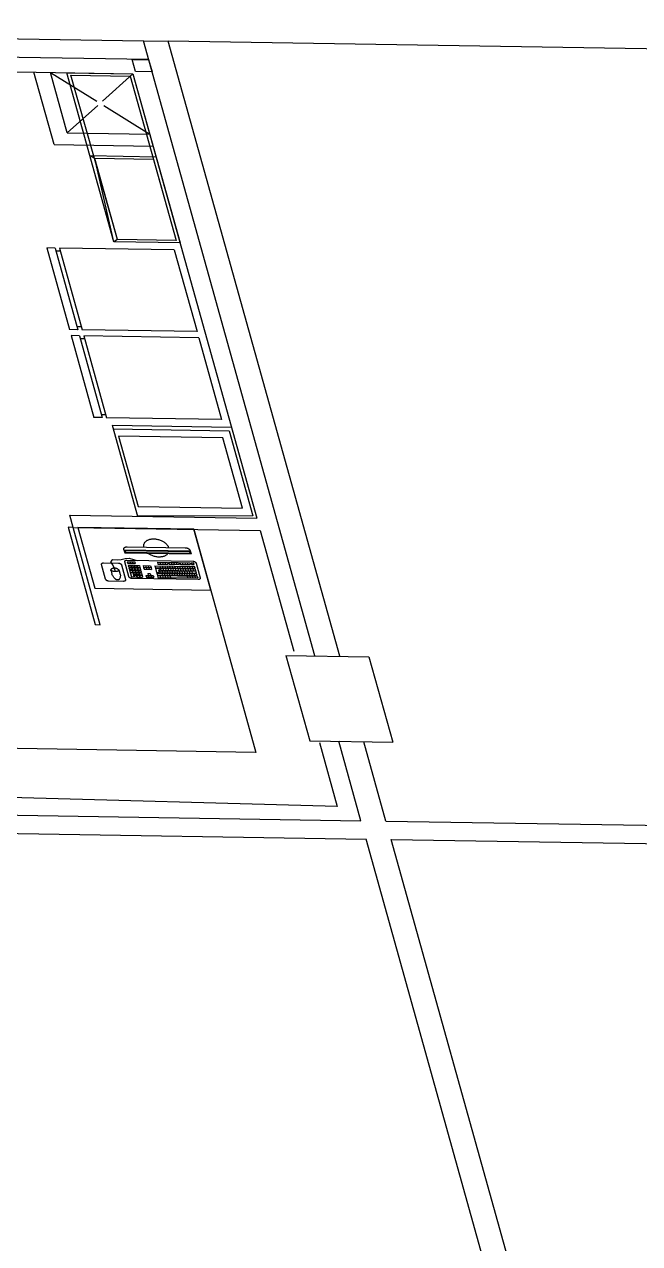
# Model space of a CAD drawing. Extents: x -68 to 264, y 51 to 115.
# Drawn here: x 221.67 to 225.94, y 69.08 to 77.56 of the extents above; entities that cross this region are included whole.
import ezdxf

# ---------------------------------------------------------------- set-up
doc = ezdxf.new("R2010")
doc.units = 0
doc.layers.get('0').update_dxf_attribs({"linetype": 'CONTINUOUS'})

msp = doc.modelspace()

# ---------------------------------------------------------------- linework, layer by layer
for p, q in [((215.414, 77.5614), (222.4939, 77.4469)), ((223.6869, 73.1666), (222.4939, 77.4469)), ((222.4939, 77.4469), (222.6659, 77.4441)), ((223.86, 73.1638), (222.6659, 77.4441)), ((227.8698, 77.36), (222.6659, 77.4441)), ((222.5304, 77.316), (219.2252, 77.3695)), ((222.4391, 77.234), (222.4157, 77.3179)), ((222.4157, 77.3179), (222.5304, 77.316)), ((222.5304, 77.316), (222.5538, 77.2322)), ((219.3905, 77.2666), (222.4208, 77.2176)), ((221.8724, 76.725), (221.7325, 77.2287)), ((221.9638, 76.8072), (221.8472, 77.2269)), ((221.8472, 77.2269), (222.1698, 77.0265)), ((222.2889, 76.0486), (221.9619, 77.225)), ((221.9619, 77.225), (222.4208, 77.2176)), ((222.2085, 77.0269), (222.4208, 77.2176)), ((222.4208, 77.2176), (222.7485, 76.0412)), ((222.4208, 77.2176), (223.2824, 74.1244)), ((222.5538, 77.2322), (222.4391, 77.234)), ((222.3129, 76.065), (221.9896, 77.2079)), ((221.9896, 77.2079), (222.4025, 77.2012)), ((222.4025, 77.2012), (222.7208, 76.0584)), ((221.9638, 76.8072), (222.1763, 76.998)), ((222.2186, 76.9961), (222.5377, 76.7979)), ((221.9638, 76.8072), (222.5377, 76.7979)), ((221.8724, 76.725), (222.5611, 76.7139)), ((222.5821, 76.6383), (222.1229, 76.6457)), ((222.1563, 76.6284), (222.1229, 76.6457)), ((222.3129, 76.065), (222.1563, 76.6284)), ((222.2889, 76.0486), (222.1563, 76.6284)), ((222.5639, 76.6218), (222.1563, 76.6284)), ((222.5821, 76.6383), (222.7485, 76.0412)), ((222.5639, 76.6218), (222.7208, 76.0584)), ((222.3129, 76.065), (222.2889, 76.0486)), ((222.7485, 76.0412), (222.2889, 76.0486)), ((222.7208, 76.0584), (222.3129, 76.065)), ((221.8218, 76.006), (221.9795, 75.4373)), ((221.881, 76.005), (221.8218, 76.006)), ((221.881, 76.005), (222.0387, 75.4364)), ((221.9166, 75.9829), (221.887, 75.9833)), ((221.9106, 76.0045), (222.0683, 75.4359)), ((222.7089, 75.9916), (221.9106, 76.0045)), ((222.7089, 75.9916), (222.8672, 75.4229)), ((222.0387, 75.4364), (221.9795, 75.4373)), ((222.0626, 75.4563), (222.033, 75.4568)), ((222.8672, 75.4229), (222.0683, 75.4359)), ((221.9911, 75.3952), (222.1491, 74.8256)), ((222.0504, 75.3942), (221.9911, 75.3952)), ((222.0504, 75.3942), (222.2083, 74.8246)), ((222.086, 75.372), (222.0564, 75.3725)), ((222.08, 75.3937), (222.238, 74.8241)), ((222.8789, 75.3808), (222.08, 75.3937)), ((222.8789, 75.3808), (223.0376, 74.8111)), ((222.2323, 74.8446), (222.2027, 74.8451)), ((222.2083, 74.8246), (222.1491, 74.8256)), ((223.0376, 74.8111), (222.238, 74.8241)), ((222.277, 74.7719), (222.4529, 74.1378)), ((222.277, 74.7719), (223.1057, 74.7584)), ((222.2841, 74.7466), (223.0898, 74.7335)), ((222.3211, 74.6955), (222.4572, 74.2052)), ((223.0463, 74.6837), (222.3211, 74.6955)), ((223.1829, 74.1934), (223.0463, 74.6837)), ((223.0898, 74.7335), (223.2546, 74.1417)), ((222.4572, 74.2052), (223.1829, 74.1934)), ((221.9819, 74.1455), (223.2824, 74.1244)), ((222.0053, 74.0609), (221.9819, 74.1455)), ((223.2546, 74.1417), (222.4529, 74.1378)), ((222.0053, 74.0609), (221.9707, 74.0614)), ((221.9707, 74.0614), (222.1582, 73.3837)), ((222.1928, 73.3832), (222.0053, 74.0609)), ((222.0053, 74.0609), (223.3059, 74.0397)), ((222.8451, 74.0472), (222.0386, 74.0603)), ((222.0386, 74.0603), (222.1558, 73.6369)), ((222.9627, 73.6238), (222.8451, 74.0472)), ((222.8451, 74.0472), (223.2767, 72.4941)), ((223.3059, 74.0397), (223.5398, 73.2002)), ((222.3576, 73.9092), (222.3577, 73.9105)), ((222.3577, 73.9079), (222.3576, 73.9092)), ((222.3577, 73.9105), (222.3578, 73.9118)), ((222.3579, 73.9066), (222.3577, 73.9079)), ((222.3578, 73.9118), (222.3581, 73.913)), ((222.3581, 73.913), (222.3585, 73.9142)), ((222.3585, 73.9142), (222.359, 73.9154)), ((222.359, 73.9154), (222.3596, 73.9165)), ((222.3596, 73.9165), (222.3603, 73.9176)), ((222.3603, 73.9176), (222.3611, 73.9186)), ((222.3611, 73.9186), (222.362, 73.9196)), ((222.362, 73.9196), (222.363, 73.9205)), ((222.363, 73.9205), (222.3641, 73.9214)), ((222.3641, 73.9214), (222.3653, 73.9222)), ((222.3653, 73.9222), (222.3666, 73.9229)), ((222.3666, 73.9229), (222.368, 73.9236)), ((222.368, 73.9236), (222.3694, 73.9241)), ((222.3694, 73.9241), (222.371, 73.9246)), ((222.371, 73.9246), (222.3725, 73.9251)), ((222.3725, 73.9251), (222.3742, 73.9254)), ((222.3742, 73.9254), (222.3759, 73.9257)), ((222.3759, 73.9257), (222.3776, 73.9258)), ((222.3776, 73.9258), (222.3794, 73.9259)), ((222.3794, 73.9259), (222.3812, 73.926)), ((222.3812, 73.926), (222.7845, 73.9194)), ((222.496, 73.932), (222.4962, 73.9359)), ((222.4962, 73.9281), (222.496, 73.932)), ((222.4962, 73.9359), (222.4968, 73.9397)), ((222.4967, 73.9241), (222.4962, 73.9281)), ((222.4968, 73.9397), (222.4977, 73.9435)), ((222.4977, 73.9435), (222.499, 73.9471)), ((222.499, 73.9471), (222.5006, 73.9506)), ((222.5006, 73.9506), (222.5026, 73.954)), ((222.5026, 73.954), (222.5048, 73.9572)), ((222.5048, 73.9572), (222.5074, 73.9603)), ((222.5074, 73.9603), (222.5104, 73.9632)), ((222.5104, 73.9632), (222.5136, 73.9659)), ((222.5136, 73.9659), (222.517, 73.9684)), ((222.517, 73.9684), (222.5208, 73.9707)), ((222.5208, 73.9707), (222.5248, 73.9728)), ((222.5248, 73.9728), (222.5291, 73.9747)), ((222.5291, 73.9747), (222.5336, 73.9763)), ((222.5336, 73.9763), (222.5382, 73.9777)), ((222.5382, 73.9777), (222.5431, 73.9789)), ((222.5431, 73.9789), (222.5481, 73.9798)), ((222.5481, 73.9798), (222.5533, 73.9805)), ((222.5533, 73.9805), (222.5586, 73.9809)), ((222.5544, 73.9806), (222.5599, 73.981)), ((222.5599, 73.981), (222.5655, 73.9811)), ((222.5655, 73.9811), (222.5711, 73.9809)), ((222.5711, 73.9809), (222.5769, 73.9805)), ((222.5769, 73.9805), (222.5826, 73.9797)), ((222.5826, 73.9797), (222.5884, 73.9788)), ((222.5884, 73.9788), (222.5941, 73.9775)), ((222.5941, 73.9775), (222.5998, 73.976)), ((222.5998, 73.976), (222.6055, 73.9743)), ((222.6055, 73.9743), (222.611, 73.9723)), ((222.611, 73.9723), (222.6165, 73.9701)), ((222.6165, 73.9701), (222.6217, 73.9676)), ((222.6217, 73.9676), (222.6269, 73.965)), ((222.6269, 73.965), (222.6318, 73.9621)), ((222.6318, 73.9621), (222.6366, 73.9591)), ((222.6366, 73.9591), (222.6411, 73.9558)), ((222.6411, 73.9558), (222.6454, 73.9524)), ((222.6454, 73.9524), (222.6494, 73.9489)), ((222.6494, 73.9489), (222.6531, 73.9452)), ((222.6531, 73.9452), (222.6566, 73.9414)), ((222.6566, 73.9414), (222.6597, 73.9375)), ((222.6597, 73.9375), (222.6626, 73.9336)), ((222.6626, 73.9336), (222.665, 73.9295)), ((222.665, 73.9295), (222.6672, 73.9254)), ((222.6672, 73.9254), (222.669, 73.9213)), ((222.7845, 73.9194), (222.7863, 73.9193)), ((222.7863, 73.9193), (222.7881, 73.9192)), ((222.7881, 73.9192), (222.79, 73.9189)), ((222.79, 73.9189), (222.7918, 73.9186)), ((222.7918, 73.9186), (222.7937, 73.9182)), ((222.7937, 73.9182), (222.7955, 73.9177)), ((222.7955, 73.9177), (222.7973, 73.9172)), ((222.7973, 73.9172), (222.7991, 73.9166)), ((222.7991, 73.9166), (222.8008, 73.9159)), ((222.8008, 73.9159), (222.8025, 73.9151)), ((222.8025, 73.9151), (222.8042, 73.9142)), ((222.8042, 73.9142), (222.8058, 73.9133)), ((222.8058, 73.9133), (222.8073, 73.9124)), ((222.8073, 73.9124), (222.8088, 73.9114)), ((222.8088, 73.9114), (222.8102, 73.9103)), ((222.8102, 73.9103), (222.8115, 73.9092)), ((222.8115, 73.9092), (222.8128, 73.908)), ((222.8128, 73.908), (222.8139, 73.9068)), ((222.2685, 73.8209), (222.2804, 73.8368)), ((222.2804, 73.8368), (222.311, 73.8346)), ((222.311, 73.8346), (222.3401, 73.838)), ((222.3401, 73.838), (222.3666, 73.8448)), ((222.3582, 73.9053), (222.3579, 73.9066)), ((222.3582, 73.9053), (222.3641, 73.8841)), ((222.3582, 73.9053), (222.8192, 73.8978)), ((222.3641, 73.8841), (222.825, 73.8766)), ((222.3643, 73.8233), (222.3644, 73.8241)), ((222.3643, 73.8225), (222.3643, 73.8233)), ((222.3644, 73.8241), (222.3646, 73.8248)), ((222.3646, 73.8248), (222.3649, 73.8256)), ((222.3649, 73.8256), (222.3652, 73.8263)), ((222.3651, 73.9009), (222.3687, 73.8882)), ((222.3651, 73.9009), (222.8146, 73.8936)), ((222.3652, 73.8263), (222.3656, 73.827)), ((222.3656, 73.827), (222.3661, 73.8277)), ((222.3661, 73.8277), (222.3666, 73.8283)), ((222.3666, 73.8448), (222.3942, 73.8454)), ((222.3666, 73.8283), (222.3672, 73.8289)), ((222.3672, 73.8289), (222.3679, 73.8295)), ((222.3679, 73.8295), (222.3686, 73.83)), ((222.3686, 73.83), (222.3694, 73.8304)), ((222.3687, 73.8882), (222.8181, 73.8809)), ((222.3694, 73.8304), (222.3702, 73.8309)), ((222.3702, 73.8309), (222.3711, 73.8312)), ((222.3711, 73.8312), (222.3721, 73.8316)), ((222.3721, 73.8316), (222.373, 73.8318)), ((222.373, 73.8318), (222.374, 73.8321)), ((222.374, 73.8321), (222.3751, 73.8322)), ((222.3751, 73.8322), (222.3762, 73.8324)), ((222.3762, 73.8324), (222.3773, 73.8324)), ((222.3773, 73.8324), (222.3784, 73.8324)), ((222.3784, 73.8324), (222.8394, 73.8249)), ((222.3942, 73.8454), (222.4242, 73.8371)), ((222.4242, 73.8371), (222.4535, 73.8312)), ((222.5289, 73.8782), (222.5245, 73.8815)), ((222.5335, 73.875), (222.5289, 73.8782)), ((222.5383, 73.872), (222.5335, 73.875)), ((222.5433, 73.8692), (222.5383, 73.872)), ((222.5484, 73.8666), (222.5433, 73.8692)), ((222.5538, 73.8643), (222.5484, 73.8666)), ((222.5592, 73.8621), (222.5538, 73.8643)), ((222.5648, 73.8602), (222.5592, 73.8621)), ((222.5704, 73.8586), (222.5648, 73.8602)), ((222.5761, 73.8572), (222.5704, 73.8586)), ((222.5819, 73.856), (222.5761, 73.8572)), ((222.5876, 73.8551), (222.5819, 73.856)), ((222.5933, 73.8545), (222.5876, 73.8551)), ((222.599, 73.8541), (222.5933, 73.8545)), ((222.6047, 73.854), (222.599, 73.8541)), ((222.6102, 73.8542), (222.6047, 73.854)), ((222.6156, 73.8547), (222.6102, 73.8542)), ((222.6209, 73.8554), (222.6156, 73.8547)), ((222.6261, 73.8564), (222.6209, 73.8554)), ((222.631, 73.8576), (222.6261, 73.8564)), ((222.6358, 73.8591), (222.631, 73.8576)), ((222.6404, 73.8608), (222.6358, 73.8591)), ((222.6447, 73.8628), (222.6404, 73.8608)), ((222.6487, 73.865), (222.6447, 73.8628)), ((222.6525, 73.8675), (222.6487, 73.865)), ((222.656, 73.8701), (222.6525, 73.8675)), ((222.6592, 73.8729), (222.656, 73.8701)), ((222.662, 73.876), (222.6592, 73.8729)), ((222.6646, 73.8792), (222.662, 73.876)), ((222.8139, 73.9068), (222.815, 73.9056)), ((222.8146, 73.8936), (222.8181, 73.8809)), ((222.815, 73.9056), (222.8159, 73.9043)), ((222.8159, 73.9043), (222.8168, 73.903)), ((222.8168, 73.903), (222.8175, 73.9017)), ((222.8175, 73.9017), (222.8182, 73.9004)), ((222.8182, 73.9004), (222.8187, 73.8991)), ((222.8187, 73.8991), (222.8192, 73.8978)), ((222.8192, 73.8978), (222.825, 73.8766)), ((222.8394, 73.8249), (222.8405, 73.8249)), ((222.8405, 73.8249), (222.8416, 73.8248)), ((222.8416, 73.8248), (222.8427, 73.8247)), ((222.8427, 73.8247), (222.8438, 73.8245)), ((222.8438, 73.8245), (222.8449, 73.8242)), ((222.8449, 73.8242), (222.846, 73.8239)), ((222.846, 73.8239), (222.8471, 73.8236)), ((222.8471, 73.8236), (222.8482, 73.8232)), ((222.8482, 73.8232), (222.8492, 73.8228)), ((222.203, 73.804), (222.2031, 73.8048)), ((222.2031, 73.8032), (222.203, 73.804)), ((222.2031, 73.8048), (222.2032, 73.8056)), ((222.2032, 73.8023), (222.2031, 73.8032)), ((222.2032, 73.8056), (222.2034, 73.8064)), ((222.2034, 73.8015), (222.2032, 73.8023)), ((222.2034, 73.8064), (222.2036, 73.8071)), ((222.2315, 73.6999), (222.2034, 73.8015)), ((222.2036, 73.8071), (222.204, 73.8078)), ((222.204, 73.8078), (222.2044, 73.8085)), ((222.2044, 73.8085), (222.2048, 73.8092)), ((222.2048, 73.8092), (222.2054, 73.8098)), ((222.2054, 73.8098), (222.206, 73.8104)), ((222.206, 73.8104), (222.2066, 73.811)), ((222.2066, 73.811), (222.2074, 73.8115)), ((222.2074, 73.8115), (222.2082, 73.812)), ((222.2082, 73.812), (222.209, 73.8124)), ((222.209, 73.8124), (222.2099, 73.8128)), ((222.2099, 73.8128), (222.2108, 73.8131)), ((222.2108, 73.8131), (222.2118, 73.8134)), ((222.2118, 73.8134), (222.2128, 73.8136)), ((222.2128, 73.8136), (222.2139, 73.8138)), ((222.2139, 73.8138), (222.2149, 73.8139)), ((222.2149, 73.8139), (222.216, 73.8139)), ((222.216, 73.8139), (222.2172, 73.8139)), ((222.2172, 73.8139), (222.3209, 73.8123)), ((222.2682, 73.7634), (222.2684, 73.7647)), ((222.2682, 73.7621), (222.2682, 73.7634)), ((222.2683, 73.7608), (222.2682, 73.7621)), ((222.2685, 73.7595), (222.2683, 73.7608)), ((222.2716, 73.7585), (222.2683, 73.7598)), ((222.2684, 73.7647), (222.2686, 73.7659)), ((222.2823, 73.8001), (222.2685, 73.8209)), ((222.2688, 73.7582), (222.2685, 73.7595)), ((222.2686, 73.7659), (222.269, 73.7671)), ((222.2688, 73.7582), (222.2755, 73.7341)), ((222.269, 73.7671), (222.2695, 73.7683)), ((222.2695, 73.7683), (222.2701, 73.7694)), ((222.2701, 73.7694), (222.2708, 73.7705)), ((222.2708, 73.7705), (222.2716, 73.7715)), ((222.2716, 73.7715), (222.2726, 73.7725)), ((222.2749, 73.7573), (222.2716, 73.7585)), ((222.2726, 73.7725), (222.2736, 73.7734)), ((222.2736, 73.7734), (222.2747, 73.7743)), ((222.2747, 73.7743), (222.2759, 73.7751)), ((222.2783, 73.7563), (222.2749, 73.7573)), ((222.2759, 73.7751), (222.2772, 73.7758)), ((222.2772, 73.7758), (222.2786, 73.7765)), ((222.2817, 73.7554), (222.2783, 73.7563)), ((222.2786, 73.7765), (222.28, 73.777)), ((222.28, 73.777), (222.2815, 73.7775)), ((222.2815, 73.7775), (222.2831, 73.778)), ((222.2851, 73.7547), (222.2817, 73.7554)), ((222.2917, 73.7789), (222.2823, 73.8001)), ((222.2831, 73.778), (222.2847, 73.7783)), ((222.2847, 73.7783), (222.2864, 73.7786)), ((222.2886, 73.7541), (222.2851, 73.7547)), ((222.2864, 73.7786), (222.2882, 73.7788)), ((222.2882, 73.7788), (222.2899, 73.7789)), ((222.292, 73.7536), (222.2886, 73.7541)), ((222.2899, 73.7789), (222.2917, 73.7789)), ((222.2917, 73.7789), (222.2935, 73.7788)), ((222.2988, 73.7532), (222.2917, 73.7789)), ((222.2954, 73.7534), (222.292, 73.7536)), ((222.2935, 73.7788), (222.2954, 73.7786)), ((222.2954, 73.7786), (222.2972, 73.7784)), ((222.2988, 73.7532), (222.2954, 73.7534)), ((222.2972, 73.7784), (222.2991, 73.7781)), ((222.3022, 73.7533), (222.2988, 73.7532)), ((222.2991, 73.7781), (222.3009, 73.7777)), ((222.3009, 73.7777), (222.3027, 73.7772)), ((222.3055, 73.7534), (222.3022, 73.7533)), ((222.3027, 73.7772), (222.3046, 73.7766)), ((222.3046, 73.7766), (222.3063, 73.776)), ((222.3087, 73.7538), (222.3055, 73.7534)), ((222.3063, 73.776), (222.3081, 73.7753)), ((222.3081, 73.7753), (222.3098, 73.7745)), ((222.3118, 73.7542), (222.3087, 73.7538)), ((222.3098, 73.7745), (222.3114, 73.7737)), ((222.3114, 73.7737), (222.313, 73.7728)), ((222.3149, 73.7549), (222.3118, 73.7542)), ((222.313, 73.7728), (222.3146, 73.7718)), ((222.3146, 73.7718), (222.3161, 73.7708)), ((222.3178, 73.7557), (222.3149, 73.7549)), ((222.3161, 73.7708), (222.3175, 73.7698)), ((222.3175, 73.7698), (222.3188, 73.7686)), ((222.3207, 73.7566), (222.3178, 73.7557)), ((222.3188, 73.7686), (222.32, 73.7675)), ((222.32, 73.7675), (222.3212, 73.7663)), ((222.3234, 73.7576), (222.3207, 73.7566)), ((222.3209, 73.8123), (222.322, 73.8122)), ((222.3212, 73.7663), (222.3222, 73.765)), ((222.322, 73.8122), (222.3232, 73.8121)), ((222.3222, 73.765), (222.3232, 73.7638)), ((222.3232, 73.8121), (222.3243, 73.812)), ((222.3232, 73.7638), (222.324, 73.7625)), ((222.326, 73.7588), (222.3234, 73.7576)), ((222.324, 73.7625), (222.3248, 73.7612)), ((222.3243, 73.812), (222.3255, 73.8117)), ((222.3248, 73.7612), (222.3254, 73.7599)), ((222.3254, 73.7599), (222.326, 73.7585)), ((222.3255, 73.8117), (222.3266, 73.8115)), ((222.326, 73.7585), (222.3264, 73.7572)), ((222.3264, 73.7572), (222.3331, 73.7331)), ((222.3266, 73.8115), (222.3278, 73.8112)), ((222.3278, 73.8112), (222.3289, 73.8108)), ((222.3289, 73.8108), (222.33, 73.8104)), ((222.33, 73.8104), (222.3311, 73.81)), ((222.3311, 73.81), (222.3321, 73.8095)), ((222.3321, 73.8095), (222.3332, 73.8089)), ((222.3332, 73.8089), (222.3341, 73.8083)), ((222.3341, 73.8083), (222.3351, 73.8077)), ((222.3351, 73.8077), (222.336, 73.8071)), ((222.336, 73.8071), (222.3368, 73.8064)), ((222.3368, 73.8064), (222.3376, 73.8057)), ((222.3376, 73.8057), (222.3384, 73.8049)), ((222.3384, 73.8049), (222.339, 73.8042)), ((222.339, 73.8042), (222.3396, 73.8034)), ((222.3396, 73.8034), (222.3402, 73.8026)), ((222.3402, 73.8026), (222.3407, 73.8018)), ((222.3407, 73.8018), (222.3411, 73.8009)), ((222.3411, 73.8009), (222.3414, 73.8001)), ((222.3414, 73.8001), (222.3417, 73.7993)), ((222.3417, 73.7993), (222.3699, 73.6976)), ((222.3643, 73.8217), (222.3643, 73.8225)), ((222.3644, 73.8208), (222.3643, 73.8217)), ((222.3646, 73.82), (222.3644, 73.8208)), ((222.3928, 73.7184), (222.3646, 73.82)), ((222.3813, 73.8218), (222.4332, 73.821)), ((222.3813, 73.8218), (222.3849, 73.8091)), ((222.3849, 73.8091), (222.4367, 73.8083)), ((222.3884, 73.7964), (222.4057, 73.7961)), ((222.3884, 73.7964), (222.3919, 73.7837)), ((222.3919, 73.7837), (222.4092, 73.7834)), ((222.3931, 73.7795), (222.4104, 73.7792)), ((222.3931, 73.7795), (222.3966, 73.7668)), ((222.3966, 73.7668), (222.4139, 73.7665)), ((222.3978, 73.7625), (222.4151, 73.7623)), ((222.3978, 73.7625), (222.4013, 73.7498)), ((222.3986, 73.8216), (222.4021, 73.8089)), ((222.4013, 73.7498), (222.4186, 73.7496)), ((222.4025, 73.7456), (222.4198, 73.7453)), ((222.4025, 73.7456), (222.4107, 73.716)), ((222.4057, 73.7961), (222.4092, 73.7834)), ((222.4085, 73.7961), (222.4121, 73.7834)), ((222.4085, 73.7961), (222.4258, 73.7958)), ((222.4104, 73.7792), (222.4139, 73.7665)), ((222.4121, 73.7834), (222.4294, 73.7831)), ((222.4132, 73.7792), (222.4305, 73.7789)), ((222.4132, 73.7792), (222.4168, 73.7665)), ((222.4151, 73.7623), (222.4186, 73.7496)), ((222.4159, 73.8213), (222.4194, 73.8086)), ((222.4168, 73.7665), (222.4341, 73.7662)), ((222.4179, 73.7622), (222.4352, 73.7619)), ((222.4179, 73.7622), (222.4215, 73.7495)), ((222.4198, 73.7453), (222.428, 73.7157)), ((222.4215, 73.7495), (222.4387, 73.7492)), ((222.4226, 73.7453), (222.4399, 73.745)), ((222.4226, 73.7453), (222.4309, 73.7156)), ((222.4258, 73.7958), (222.4294, 73.7831)), ((222.4287, 73.7958), (222.446, 73.7955)), ((222.4287, 73.7958), (222.4322, 73.7831)), ((222.4305, 73.7789), (222.4341, 73.7662)), ((222.4322, 73.7831), (222.4495, 73.7828)), ((222.4332, 73.821), (222.4367, 73.8083)), ((222.4334, 73.7788), (222.4507, 73.7786)), ((222.4334, 73.7788), (222.4369, 73.7661)), ((222.4352, 73.7619), (222.4387, 73.7492)), ((222.4369, 73.7661), (222.4542, 73.7658)), ((222.4381, 73.7619), (222.4554, 73.7616)), ((222.4381, 73.7619), (222.4416, 73.7492)), ((222.4399, 73.745), (222.4434, 73.7323)), ((222.4416, 73.7492), (222.4589, 73.7489)), ((222.4428, 73.745), (222.4601, 73.7447)), ((222.4428, 73.745), (222.4463, 73.7322)), ((222.446, 73.7955), (222.4495, 73.7828)), ((222.4489, 73.7954), (222.4662, 73.7952)), ((222.4489, 73.7954), (222.4524, 73.7827)), ((222.4507, 73.7786), (222.4542, 73.7658)), ((222.4524, 73.7827), (222.4697, 73.7825)), ((222.4536, 73.7785), (222.4709, 73.7782)), ((222.4536, 73.7785), (222.4571, 73.7658)), ((222.4554, 73.7616), (222.4589, 73.7489)), ((222.4571, 73.7658), (222.4744, 73.7655)), ((222.4583, 73.7616), (222.4756, 73.7613)), ((222.4583, 73.7616), (222.4618, 73.7489)), ((222.4601, 73.7447), (222.4636, 73.732)), ((222.4618, 73.7489), (222.4791, 73.7486)), ((222.463, 73.7446), (222.4803, 73.7443)), ((222.463, 73.7446), (222.4665, 73.7319)), ((222.4662, 73.7952), (222.4697, 73.7825)), ((222.4709, 73.7782), (222.4744, 73.7655)), ((222.4756, 73.7613), (222.4791, 73.7486)), ((222.4803, 73.7443), (222.4838, 73.7316)), ((222.4921, 73.7947), (222.544, 73.7939)), ((222.4921, 73.7947), (222.4956, 73.782)), ((222.4956, 73.782), (222.5475, 73.7812)), ((222.4956, 73.782), (222.4992, 73.7693)), ((222.4992, 73.7693), (222.551, 73.7685)), ((222.5094, 73.7945), (222.5129, 73.7818)), ((222.5129, 73.7818), (222.5164, 73.7691)), ((222.5247, 73.7394), (222.5282, 73.7267)), ((222.5247, 73.7394), (222.542, 73.7391)), ((222.5267, 73.7942), (222.5302, 73.7815)), ((222.5302, 73.7815), (222.5337, 73.7688)), ((222.542, 73.7391), (222.5455, 73.7264)), ((222.544, 73.7939), (222.5475, 73.7812)), ((222.5475, 73.7812), (222.551, 73.7685)), ((222.5728, 73.7934), (222.8494, 73.7889)), ((222.5728, 73.7934), (222.5763, 73.7807)), ((222.5763, 73.7807), (222.8529, 73.7762)), ((222.5775, 73.7765), (222.6063, 73.776)), ((222.5775, 73.7765), (222.5857, 73.7468)), ((222.5857, 73.7468), (222.603, 73.7466)), ((222.5869, 73.7426), (222.8635, 73.7381)), ((222.5869, 73.7426), (222.5904, 73.7299)), ((222.5917, 73.8184), (222.6608, 73.8173)), ((222.5917, 73.8184), (222.5952, 73.8057)), ((222.5952, 73.8057), (222.6643, 73.8046)), ((222.5983, 73.7635), (222.603, 73.7466)), ((222.6098, 73.7633), (222.5983, 73.7635)), ((222.6052, 73.7592), (222.8588, 73.7551)), ((222.6052, 73.7592), (222.6088, 73.7465)), ((222.6063, 73.776), (222.6098, 73.7633)), ((222.6074, 73.7929), (222.6109, 73.7802)), ((222.6088, 73.7465), (222.8623, 73.7423)), ((222.609, 73.8181), (222.6125, 73.8054)), ((222.6121, 73.7759), (222.8541, 73.772)), ((222.6121, 73.7759), (222.6156, 73.7632)), ((222.6156, 73.7632), (222.8576, 73.7593)), ((222.6215, 73.742), (222.625, 73.7293)), ((222.6225, 73.7589), (222.626, 73.7462)), ((222.6246, 73.7926), (222.6282, 73.7799)), ((222.6262, 73.8179), (222.6298, 73.8052)), ((222.6293, 73.7756), (222.6329, 73.7629)), ((222.6387, 73.7418), (222.6423, 73.7291)), ((222.6398, 73.7586), (222.6433, 73.7459)), ((222.6419, 73.7923), (222.6455, 73.7796)), ((222.6435, 73.8176), (222.6471, 73.8049)), ((222.6466, 73.7754), (222.6502, 73.7627)), ((222.656, 73.7415), (222.6596, 73.7288)), ((222.6571, 73.7583), (222.6606, 73.7456)), ((222.6592, 73.792), (222.6627, 73.7793)), ((222.6608, 73.8173), (222.6643, 73.8046)), ((222.6639, 73.7751), (222.6675, 73.7624)), ((222.6695, 73.8172), (222.673, 73.8044)), ((222.6695, 73.8172), (222.7386, 73.816)), ((222.673, 73.8044), (222.7421, 73.8033)), ((222.6733, 73.7412), (222.6769, 73.7285)), ((222.6744, 73.7581), (222.6779, 73.7453)), ((222.6765, 73.7917), (222.68, 73.779)), ((222.6812, 73.7748), (222.6847, 73.7621)), ((222.6867, 73.8169), (222.6903, 73.8042)), ((222.6906, 73.7409), (222.6941, 73.7282)), ((222.6917, 73.7578), (222.6952, 73.7451)), ((222.6938, 73.7915), (222.6973, 73.7788)), ((222.6985, 73.7745), (222.702, 73.7618)), ((222.704, 73.8166), (222.7076, 73.8039)), ((222.7079, 73.7406), (222.7114, 73.7279)), ((222.709, 73.7575), (222.7125, 73.7448)), ((222.7111, 73.7912), (222.7146, 73.7785)), ((222.7158, 73.7742), (222.7193, 73.7615)), ((222.7213, 73.8163), (222.7248, 73.8036)), ((222.7252, 73.7404), (222.7287, 73.7277)), ((222.7263, 73.7572), (222.7298, 73.7445)), ((222.7284, 73.7909), (222.7319, 73.7782)), ((222.7331, 73.774), (222.7366, 73.7613)), ((222.7386, 73.816), (222.7421, 73.8033)), ((222.7425, 73.7401), (222.746, 73.7274)), ((222.7435, 73.7569), (222.7471, 73.7442)), ((222.7457, 73.7906), (222.7492, 73.7779)), ((222.7473, 73.8159), (222.7508, 73.8032)), ((222.7473, 73.8159), (222.8164, 73.8148)), ((222.7504, 73.7737), (222.7539, 73.761)), ((222.7508, 73.8032), (222.8199, 73.8021)), ((222.7598, 73.7398), (222.7633, 73.7271)), ((222.7608, 73.7566), (222.7644, 73.7439)), ((222.763, 73.7903), (222.7665, 73.7776)), ((222.7645, 73.8156), (222.7681, 73.8029)), ((222.7677, 73.7734), (222.7712, 73.7607)), ((222.7771, 73.7395), (222.7806, 73.7268)), ((222.7781, 73.7564), (222.7817, 73.7437)), ((222.7802, 73.7901), (222.7838, 73.7774)), ((222.7818, 73.8153), (222.7854, 73.8026)), ((222.7849, 73.7731), (222.7885, 73.7604)), ((222.7944, 73.7392), (222.7979, 73.7265)), ((222.7954, 73.7561), (222.7989, 73.7434)), ((222.7975, 73.7898), (222.8011, 73.7771)), ((222.7991, 73.815), (222.8026, 73.8023)), ((222.8022, 73.7728), (222.8058, 73.7601)), ((222.8116, 73.739), (222.8152, 73.7263)), ((222.8127, 73.7558), (222.8162, 73.7431)), ((222.8148, 73.7895), (222.8183, 73.7768)), ((222.8164, 73.8148), (222.8199, 73.8021)), ((222.8195, 73.7726), (222.8231, 73.7599)), ((222.825, 73.8146), (222.8286, 73.8019)), ((222.825, 73.8146), (222.8423, 73.8143)), ((222.8286, 73.8019), (222.8459, 73.8016)), ((222.8289, 73.7387), (222.8325, 73.726)), ((222.83, 73.7555), (222.8335, 73.7428)), ((222.8321, 73.7892), (222.8356, 73.7765)), ((222.8368, 73.7723), (222.8403, 73.7596)), ((222.8459, 73.8016), (222.8423, 73.8143)), ((222.8462, 73.7384), (222.8498, 73.7257)), ((222.8492, 73.8228), (222.8502, 73.8223)), ((222.8529, 73.7762), (222.8494, 73.7889)), ((222.8502, 73.8223), (222.8512, 73.8218)), ((222.8512, 73.8218), (222.8522, 73.8213)), ((222.8522, 73.8213), (222.8531, 73.8207)), ((222.8531, 73.8207), (222.854, 73.8201)), ((222.854, 73.8201), (222.8548, 73.8195)), ((222.8576, 73.7593), (222.8541, 73.772)), ((222.8548, 73.8195), (222.8556, 73.8188)), ((222.8556, 73.8188), (222.8564, 73.8181)), ((222.8564, 73.8181), (222.8571, 73.8174)), ((222.8571, 73.8174), (222.8577, 73.8166)), ((222.8577, 73.8166), (222.8583, 73.8159)), ((222.8583, 73.8159), (222.8588, 73.8151)), ((222.8588, 73.8151), (222.8592, 73.8143)), ((222.8623, 73.7423), (222.8588, 73.7551)), ((222.8592, 73.8143), (222.8596, 73.8135)), ((222.8596, 73.8135), (222.86, 73.8127)), ((222.86, 73.8127), (222.8602, 73.8119)), ((222.8602, 73.8119), (222.8885, 73.7103)), ((222.867, 73.7254), (222.8635, 73.7381)), ((222.2318, 73.699), (222.2315, 73.6999)), ((222.2322, 73.6981), (222.2318, 73.699)), ((222.2326, 73.6973), (222.2322, 73.6981)), ((222.2331, 73.6964), (222.2326, 73.6973)), ((222.2337, 73.6956), (222.2331, 73.6964)), ((222.2344, 73.6948), (222.2337, 73.6956)), ((222.2351, 73.694), (222.2344, 73.6948)), ((222.2359, 73.6932), (222.2351, 73.694)), ((222.2367, 73.6925), (222.2359, 73.6932)), ((222.2376, 73.6918), (222.2367, 73.6925)), ((222.2386, 73.6911), (222.2376, 73.6918)), ((222.2396, 73.6905), (222.2386, 73.6911)), ((222.2407, 73.6899), (222.2396, 73.6905)), ((222.2417, 73.6894), (222.2407, 73.6899)), ((222.2429, 73.6889), (222.2417, 73.6894)), ((222.244, 73.6884), (222.2429, 73.6889)), ((222.2452, 73.688), (222.244, 73.6884)), ((222.2464, 73.6877), (222.2452, 73.688)), ((222.2476, 73.6874), (222.2464, 73.6877)), ((222.2488, 73.6872), (222.2476, 73.6874)), ((222.25, 73.687), (222.2488, 73.6872)), ((222.2512, 73.6869), (222.25, 73.687)), ((222.2524, 73.6869), (222.2512, 73.6869)), ((222.3561, 73.6852), (222.2524, 73.6869)), ((222.2775, 73.7295), (222.2755, 73.7341)), ((222.2799, 73.7249), (222.2775, 73.7295)), ((222.2826, 73.7204), (222.2799, 73.7249)), ((222.2857, 73.716), (222.2826, 73.7204)), ((222.2891, 73.7116), (222.2857, 73.716)), ((222.2929, 73.7074), (222.2891, 73.7116)), ((222.297, 73.7033), (222.2929, 73.7074)), ((222.3013, 73.6993), (222.297, 73.7033)), ((222.2985, 73.7017), (222.2979, 73.7024)), ((222.2992, 73.701), (222.2985, 73.7017)), ((222.2999, 73.7004), (222.2992, 73.701)), ((222.3007, 73.6997), (222.2999, 73.7004)), ((222.3015, 73.6991), (222.3007, 73.6997)), ((222.3024, 73.6986), (222.3015, 73.6991)), ((222.3033, 73.698), (222.3024, 73.6986)), ((222.3043, 73.6975), (222.3033, 73.698)), ((222.3052, 73.6971), (222.3043, 73.6975)), ((222.3062, 73.6966), (222.3052, 73.6971)), ((222.3072, 73.6962), (222.3062, 73.6966)), ((222.3083, 73.6959), (222.3072, 73.6962)), ((222.3093, 73.6956), (222.3083, 73.6959)), ((222.3104, 73.6954), (222.3093, 73.6956)), ((222.3114, 73.6952), (222.3104, 73.6954)), ((222.3125, 73.695), (222.3114, 73.6952)), ((222.3136, 73.6949), (222.3125, 73.695)), ((222.3146, 73.6948), (222.3136, 73.6949)), ((222.3157, 73.6948), (222.3146, 73.6948)), ((222.3167, 73.6949), (222.3157, 73.6948)), ((222.3177, 73.695), (222.3167, 73.6949)), ((222.3187, 73.6951), (222.3177, 73.695)), ((222.3196, 73.6953), (222.3187, 73.6951)), ((222.3205, 73.6955), (222.3196, 73.6953)), ((222.3214, 73.6958), (222.3205, 73.6955)), ((222.3223, 73.6961), (222.3214, 73.6958)), ((222.3231, 73.6965), (222.3223, 73.6961)), ((222.3238, 73.6969), (222.3231, 73.6965)), ((222.3245, 73.6973), (222.3238, 73.6969)), ((222.3252, 73.6978), (222.3245, 73.6973)), ((222.3258, 73.6983), (222.3252, 73.6978)), ((222.3263, 73.6989), (222.3258, 73.6983)), ((222.3285, 73.7028), (222.3263, 73.6989)), ((222.3303, 73.7068), (222.3285, 73.7028)), ((222.3317, 73.7109), (222.3303, 73.7068)), ((222.3328, 73.7152), (222.3317, 73.7109)), ((222.3334, 73.7196), (222.3328, 73.7152)), ((222.3331, 73.7331), (222.3336, 73.7286)), ((222.3337, 73.724), (222.3334, 73.7196)), ((222.3336, 73.7286), (222.3337, 73.724)), ((222.3573, 73.6852), (222.3561, 73.6852)), ((222.3584, 73.6853), (222.3573, 73.6852)), ((222.3595, 73.6854), (222.3584, 73.6853)), ((222.3606, 73.6856), (222.3595, 73.6854)), ((222.3617, 73.6858), (222.3606, 73.6856)), ((222.3627, 73.6861), (222.3617, 73.6858)), ((222.3637, 73.6865), (222.3627, 73.6861)), ((222.3646, 73.6869), (222.3637, 73.6865)), ((222.3654, 73.6874), (222.3646, 73.6869)), ((222.3662, 73.6879), (222.3654, 73.6874)), ((222.3669, 73.6884), (222.3662, 73.6879)), ((222.3676, 73.689), (222.3669, 73.6884)), ((222.3682, 73.6897), (222.3676, 73.689)), ((222.3687, 73.6903), (222.3682, 73.6897)), ((222.3692, 73.6911), (222.3687, 73.6903)), ((222.3695, 73.6918), (222.3692, 73.6911)), ((222.3698, 73.6926), (222.3695, 73.6918)), ((222.37, 73.6934), (222.3698, 73.6926)), ((222.3699, 73.6976), (222.3701, 73.6968)), ((222.3702, 73.6942), (222.37, 73.6934)), ((222.3701, 73.6968), (222.3702, 73.6959)), ((222.3702, 73.6959), (222.3702, 73.695)), ((222.3702, 73.695), (222.3702, 73.6942)), ((222.3931, 73.7176), (222.3928, 73.7184)), ((222.3934, 73.7168), (222.3931, 73.7176)), ((222.3938, 73.716), (222.3934, 73.7168)), ((222.3942, 73.7152), (222.3938, 73.716)), ((222.3947, 73.7144), (222.3942, 73.7152)), ((222.3953, 73.7137), (222.3947, 73.7144)), ((222.3959, 73.7129), (222.3953, 73.7137)), ((222.3966, 73.7122), (222.3959, 73.7129)), ((222.3974, 73.7115), (222.3966, 73.7122)), ((222.3982, 73.7108), (222.3974, 73.7115)), ((222.399, 73.7102), (222.3982, 73.7108)), ((222.3999, 73.7096), (222.399, 73.7102)), ((222.4008, 73.709), (222.3999, 73.7096)), ((222.4018, 73.7085), (222.4008, 73.709)), ((222.4028, 73.708), (222.4018, 73.7085)), ((222.4038, 73.7075), (222.4028, 73.708)), ((222.4049, 73.7071), (222.4038, 73.7075)), ((222.4059, 73.7067), (222.4049, 73.7071)), ((222.407, 73.7064), (222.4059, 73.7067)), ((222.4081, 73.7061), (222.407, 73.7064)), ((222.4092, 73.7058), (222.4081, 73.7061)), ((222.4103, 73.7056), (222.4092, 73.7058)), ((222.4114, 73.7055), (222.4103, 73.7056)), ((222.4107, 73.716), (222.428, 73.7157)), ((222.4125, 73.7054), (222.4114, 73.7055)), ((222.4136, 73.7054), (222.4125, 73.7054)), ((222.8747, 73.6979), (222.4136, 73.7054)), ((222.4262, 73.7326), (222.4434, 73.7323)), ((222.4273, 73.7283), (222.4446, 73.7281)), ((222.4309, 73.7156), (222.4481, 73.7154)), ((222.4446, 73.7281), (222.4481, 73.7154)), ((222.4463, 73.7322), (222.4636, 73.732)), ((222.4475, 73.728), (222.4648, 73.7277)), ((222.4475, 73.728), (222.451, 73.7153)), ((222.451, 73.7153), (222.4683, 73.715)), ((222.4648, 73.7277), (222.4683, 73.715)), ((222.4665, 73.7319), (222.4838, 73.7316)), ((222.4677, 73.7277), (222.485, 73.7274)), ((222.4677, 73.7277), (222.4712, 73.715)), ((222.4712, 73.715), (222.4885, 73.7147)), ((222.485, 73.7274), (222.4885, 73.7147)), ((222.5109, 73.727), (222.5628, 73.7261)), ((222.5109, 73.727), (222.5144, 73.7143)), ((222.5144, 73.7143), (222.5663, 73.7134)), ((222.5282, 73.7267), (222.5317, 73.714)), ((222.5455, 73.7264), (222.549, 73.7137)), ((222.5455, 73.7264), (222.5628, 73.7261)), ((222.5628, 73.7261), (222.5663, 73.7134)), ((222.5904, 73.7299), (222.867, 73.7254)), ((222.5916, 73.7257), (222.8682, 73.7212)), ((222.5916, 73.7257), (222.5951, 73.713)), ((222.5951, 73.713), (222.8717, 73.7085)), ((222.6089, 73.7254), (222.6124, 73.7127)), ((222.6262, 73.7251), (222.6297, 73.7124)), ((222.6435, 73.7248), (222.647, 73.7121)), ((222.6607, 73.7245), (222.6643, 73.7118)), ((222.678, 73.7243), (222.6816, 73.7116)), ((222.7991, 73.7223), (222.8026, 73.7096)), ((222.8163, 73.722), (222.8199, 73.7093)), ((222.8336, 73.7217), (222.8372, 73.709)), ((222.8509, 73.7215), (222.8545, 73.7087)), ((222.8682, 73.7212), (222.8717, 73.7085)), ((222.8758, 73.6979), (222.8747, 73.6979)), ((222.8769, 73.6979), (222.8758, 73.6979)), ((222.878, 73.6981), (222.8769, 73.6979)), ((222.879, 73.6982), (222.878, 73.6981)), ((222.8801, 73.6985), (222.879, 73.6982)), ((222.881, 73.6987), (222.8801, 73.6985)), ((222.882, 73.6991), (222.881, 73.6987)), ((222.8829, 73.6994), (222.882, 73.6991)), ((222.8837, 73.6999), (222.8829, 73.6994)), ((222.8845, 73.7003), (222.8837, 73.6999)), ((222.8852, 73.7008), (222.8845, 73.7003)), ((222.8859, 73.7014), (222.8852, 73.7008)), ((222.8865, 73.702), (222.8859, 73.7014)), ((222.887, 73.7026), (222.8865, 73.702)), ((222.8875, 73.7033), (222.887, 73.7026)), ((222.8879, 73.704), (222.8875, 73.7033)), ((222.8882, 73.7047), (222.8879, 73.704)), ((222.8885, 73.7055), (222.8882, 73.7047)), ((222.8885, 73.7103), (222.8886, 73.7095)), ((222.8887, 73.7062), (222.8885, 73.7055)), ((222.8886, 73.7095), (222.8888, 73.7086)), ((222.8888, 73.707), (222.8887, 73.7062)), ((222.8888, 73.7086), (222.8888, 73.7078)), ((222.8888, 73.7078), (222.8888, 73.707)), ((222.1558, 73.6369), (222.9627, 73.6238)), ((222.1582, 73.3837), (222.1928, 73.3832)), ((223.4851, 73.1699), (223.6506, 72.5755)), ((223.4851, 73.1699), (224.0618, 73.1605)), ((224.0618, 73.1605), (224.2278, 72.5661)), ((223.6506, 72.5755), (224.2278, 72.5661)), ((223.7171, 72.5634), (223.8408, 72.1193)), ((224.0067, 72.0194), (223.8526, 72.5722)), ((224.18, 72.0166), (224.0258, 72.5694)), ((223.2767, 72.4941), (221.1501, 72.5287)), ((216.931, 72.1347), (224.0067, 72.0194)), ((223.8408, 72.1193), (220.7802, 72.2009)), ((216.9653, 72.0071), (224.0423, 71.8917)), ((224.18, 72.0166), (229.4233, 71.9312)), ((225.5665, 66.4231), (224.0423, 71.8917)), ((225.7412, 66.4203), (224.2156, 71.8889)), ((224.2156, 71.8889), (229.4598, 71.8034))]:
    msp.add_line(p, q)

doc.saveas('drawing.dxf')
